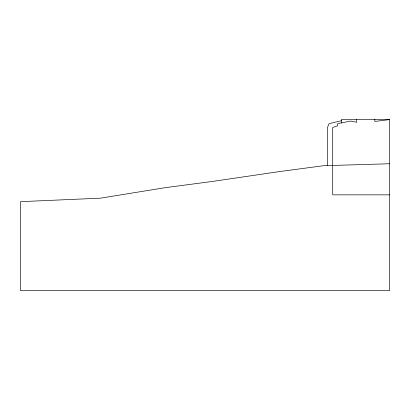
<?xml version="1.0" encoding="UTF-8"?>
<svg xmlns="http://www.w3.org/2000/svg" width="410" height="410" viewBox="0 0 410 410"><rect width="100%" height="100%" fill="white"/><g stroke="black" fill="none" stroke-linecap="round" stroke-linejoin="round"><path stroke-width="0.61" d="M341.725 120.632L329.056 123.671L327.457 127.556L327.457 165.645M389.5 119.623L374.848 121.432L374.848 119.33M389.5 163.749L323.608 165.707L279.231 171.611L212.037 181.502L165.271 187.657L100.465 198.173L20.5 201.664L20.5 290.669L389.5 290.669L389.5 119.33L341.591 119.33L341.591 123.051M389.5 194.847L332.7 194.847L332.7 127.556L337.584 125.778L337.584 123.671L350.581 121.047L356.674 122.272L356.674 119.33"/></g></svg>
